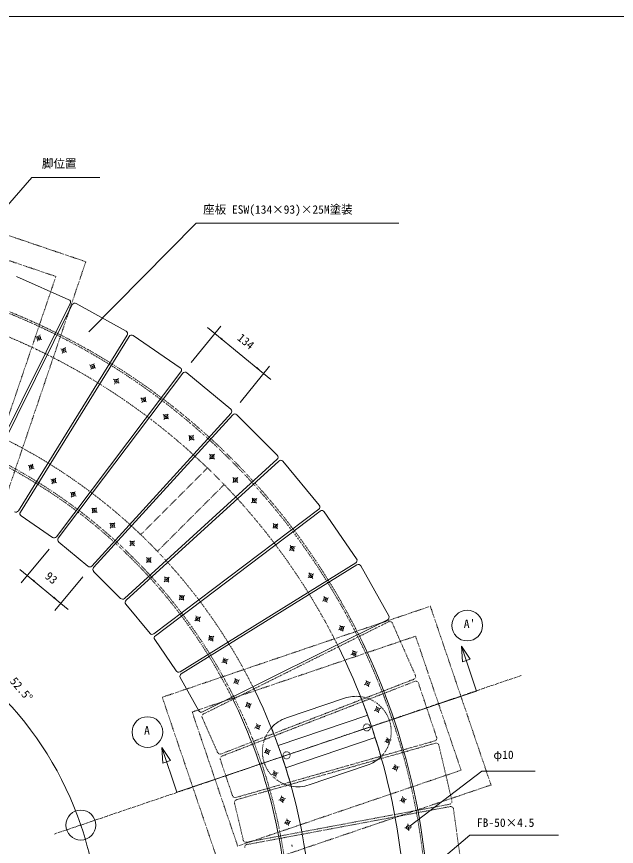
# Model space of a CAD drawing. Units: millimetres, scale not verified. Extents: x -1950 to 1950, y -1375 to 1375.
# Drawn here: x -1032 to 239, y -384 to 1375 of the extents above; entities that cross this region are included whole.
import ezdxf
from ezdxf.enums import TextEntityAlignment as Align

# ---------------------------------------------------------------- set-up
doc = ezdxf.new("R2010")
doc.units = ezdxf.units.MM
doc.header["$LTSCALE"] = 10
doc.linetypes.add('USER5', pattern=[0.208282, 0.069427, -0.138855])
doc.linetypes.add('USER6', pattern=[1.041641, 0.625, -0.208282, 0.069427, -0.138931])
doc.layers.add('0-1_IMPORTED', color=30, linetype='Continuous', lineweight=18)
doc.styles.add('ＭＳ ゴシック', font='')
doc.styles.get('ＭＳ ゴシック').set_extended_font_data('MS Gothic')

msp = doc.modelspace()

# ---------------------------------------------------------------- linework, layer by layer
at = {"layer": '0-1_IMPORTED', "color": 1}
for p, q in [((-1060.66, 963.89), (-999.54, 1033.72)), ((-855.66, 1033.72), (-999.54, 1033.72)), ((-651.07, 937.21), (-879.1, 707.21)), ((-651.07, 937.21), (-221.66, 937.21)), ((-661.64, 642.09), (-598.89, 718.64)), ((-627.04, 715.85), (-611.57, 703.17)), ((-611.57, 703.17), (-508.25, 618.47)), ((-558.32, 557.39), (-495.57, 633.94)), ((-508.25, 618.47), (-492.79, 605.8)), ((-962.76, 246.54), (-1022.16, 175.01)), ((-1024.77, 203.17), (-1009.38, 190.4)), ((-1009.38, 190.4), (-938.2, 131.29)), ((-891.58, 187.44), (-950.98, 115.9)), ((-938.2, 131.29), (-922.82, 118.51)), ((-89.04, 40.37), (-86.75, 7.58)), ((-70.66, 13.12), (-86.75, 7.58)), ((-724.38, -174.2), (-722.08, -206.99)), ((-706, -201.45), (-722.08, -206.99)), ((-252.15, -511.37), (-70.99, -360.14)), ((-70.99, -360.14), (116.34, -360.14))]:
    msp.add_line(p, q, dxfattribs=at)
at = {"layer": '0-1_IMPORTED'}
for p, q in [((-921.18, 775.04), (-1031.86, 823.91)), ((-1113.46, 374.8), (-918.24, 766.87)), ((-988.82, 695.57), (-991.59, 696.78)), ((-987.82, 687.17), (-986.61, 689.93)), ((-983.06, 693.05), (-986.73, 694.66)), ((-985.7, 692.02), (-984.1, 695.69)), ((-983.18, 697.78), (-981.97, 700.55)), ((-978.21, 690.93), (-980.97, 692.14)), ((-935.61, 669.52), (-938.25, 670.98)), ((-930.11, 666.48), (-933.61, 668.41)), ((-932.82, 665.69), (-930.89, 669.2)), ((-929.79, 671.2), (-928.33, 673.84)), ((-935.39, 661.05), (-933.93, 663.69)), ((-925.47, 663.92), (-928.11, 665.37)), ((-874.46, 635.46), (-877.1, 636.91)), ((-868.95, 632.42), (-872.46, 634.35)), ((-871.67, 631.63), (-869.74, 635.13)), ((-868.63, 637.13), (-867.17, 639.77)), ((-679.65, 619.14), (-943.59, 269.62)), ((-874.23, 626.99), (-872.78, 629.63)), ((-864.31, 629.85), (-866.95, 631.31)), ((-577.94, 542.85), (-671.02, 620.15)), ((-826.34, 606.34), (-823.86, 604.63)), ((-824.48, 596.18), (-822.76, 598.66)), ((-821.97, 603.33), (-818.68, 601.06)), ((-821.46, 600.55), (-819.19, 603.84)), ((-817.89, 605.72), (-816.18, 608.2)), ((-816.8, 599.76), (-814.32, 598.04)), ((-768.59, 566.78), (-766.11, 565.07)), ((-764.22, 563.77), (-760.93, 561.5)), ((-763.71, 560.99), (-761.44, 564.28)), ((-760.14, 566.16), (-758.43, 568.64)), ((-766.73, 556.62), (-765.01, 559.1)), ((-759.05, 560.2), (-756.57, 558.48)), ((-872.41, 210.52), (-577.34, 534.19)), ((-573.65, 530.83), (-868.72, 207.15)), ((-720.9, 531.61), (-718.58, 529.68)), ((-716.83, 528.21), (-713.76, 525.64)), ((-716.58, 525.39), (-714.01, 528.46)), ((-712.55, 530.21), (-710.61, 532.53)), ((-479.42, 445.47), (-564.97, 531.03)), ((-719.98, 521.32), (-718.05, 523.64)), ((-712.01, 524.18), (-709.69, 522.24)), ((-667.04, 486.89), (-664.73, 484.96)), ((-666.13, 476.61), (-664.19, 478.92)), ((-662.98, 483.49), (-659.91, 480.92)), ((-662.73, 480.67), (-660.16, 483.74)), ((-658.69, 485.49), (-656.76, 487.81)), ((-658.15, 479.46), (-655.84, 477.52)), ((-620.7, 445.31), (-622.84, 447.43)), ((-616.24, 440.88), (-619.07, 443.7)), ((-619.06, 440.87), (-616.25, 443.71)), ((-614.64, 445.33), (-612.51, 447.47)), ((-1004.61, 422.33), (-1007.25, 423.79)), ((-998.79, 424.01), (-997.33, 426.65)), ((-803.3, 141.73), (-479.62, 436.8)), ((-476.25, 433.1), (-799.93, 138.03)), ((-622.8, 437.11), (-620.67, 439.25)), ((-612.47, 437.14), (-614.61, 439.27)), ((-390.3, 339.42), (-467.59, 432.5)), ((-1004.39, 413.87), (-1002.93, 416.51)), ((-999.11, 419.3), (-1002.61, 421.23)), ((-1001.83, 418.51), (-999.89, 422.01)), ((-994.47, 416.73), (-997.11, 418.19)), ((-959.1, 394.83), (-956.62, 393.12)), ((-957.24, 384.68), (-955.53, 387.16)), ((-954.74, 391.82), (-951.45, 389.55)), ((-954.23, 389.04), (-951.96, 392.33)), ((-950.66, 394.21), (-948.94, 396.7)), ((-949.56, 388.25), (-947.08, 386.54)), ((-571.2, 395.81), (-573.34, 397.94)), ((-573.3, 387.61), (-571.18, 389.75)), ((-566.74, 391.38), (-569.58, 394.2)), ((-569.57, 391.37), (-566.75, 394.21)), ((-565.14, 395.83), (-563.01, 397.97)), ((-562.98, 387.65), (-565.12, 389.77)), ((-917.85, 366.58), (-915.37, 364.86)), ((-915.99, 356.42), (-914.28, 358.9)), ((-913.49, 363.57), (-910.2, 361.29)), ((-912.98, 360.78), (-910.71, 364.08)), ((-909.41, 365.96), (-907.69, 368.44)), ((-908.31, 359.99), (-905.83, 358.28)), ((-530.99, 352.29), (-532.92, 354.6)), ((-524.95, 351.75), (-522.64, 353.69)), ((-864.26, 331.86), (-862.32, 334.17)), ((-533.84, 344.32), (-531.53, 346.25)), ((-529.77, 347.72), (-526.71, 350.29)), ((-526.96, 347.47), (-529.52, 350.54)), ((-523.55, 343.4), (-525.49, 345.72)), ((-1022.2, 316.81), (-1022.2, 316.81)), ((-872.61, 333.26), (-870.3, 331.32)), ((-871.69, 322.97), (-869.76, 325.28)), ((-868.54, 329.86), (-865.47, 327.29)), ((-868.29, 327.04), (-865.72, 330.11)), ((-863.72, 325.82), (-861.41, 323.89)), ((-740.82, 66.85), (-391.3, 330.8)), ((-834.14, 301.31), (-831.83, 299.38)), ((-825.79, 299.92), (-823.86, 302.23)), ((-486.27, 298.44), (-488.21, 300.75)), ((-480.23, 297.9), (-477.92, 299.84)), ((-833.23, 291.03), (-831.29, 293.34)), ((-830.07, 297.91), (-827.01, 295.35)), ((-829.82, 295.1), (-827.26, 298.16)), ((-825.25, 293.88), (-822.94, 291.94)), ((-489.12, 290.47), (-486.81, 292.4)), ((-485.05, 293.87), (-481.99, 296.43)), ((-482.24, 293.62), (-484.8, 296.68)), ((-478.84, 289.55), (-480.77, 291.86)), ((-790.06, 261.8), (-792.2, 263.92)), ((-784, 261.82), (-781.88, 263.96)), ((-942.64, 261.39), (-880.68, 209.94)), ((-792.17, 253.6), (-790.04, 255.74)), ((-785.6, 257.37), (-788.44, 260.19)), ((-788.43, 257.36), (-785.61, 260.2)), ((-781.84, 253.64), (-783.98, 255.76)), ((-450.25, 251.39), (-451.96, 253.88)), ((-449.46, 246.73), (-446.17, 249)), ((-446.68, 246.22), (-448.95, 249.51)), ((-444.29, 250.3), (-441.8, 252.02)), ((-453.82, 243.72), (-451.34, 245.43)), ((-443.67, 241.86), (-445.38, 244.34)), ((-754.71, 226.44), (-756.85, 228.57)), ((-756.81, 218.24), (-754.69, 220.38)), ((-750.25, 222.02), (-753.09, 224.83)), ((-753.08, 222.01), (-750.26, 224.84)), ((-748.65, 226.47), (-746.52, 228.61)), ((-746.48, 218.28), (-748.62, 220.4)), ((-868.53, 198.86), (-811.58, 141.92)), ((-410.69, 193.64), (-412.4, 196.13)), ((-404.73, 192.55), (-402.25, 194.27)), ((-719.42, 177.22), (-717.1, 179.16)), ((-716.57, 185.19), (-718.5, 187.51)), ((-715.35, 180.62), (-712.28, 183.19)), ((-712.53, 180.37), (-715.1, 183.44)), ((-709.13, 176.3), (-711.07, 178.62)), ((-710.53, 184.66), (-708.22, 186.59)), ((-414.26, 185.97), (-411.78, 187.68)), ((-409.9, 188.98), (-406.61, 191.25)), ((-407.12, 188.47), (-409.39, 191.76)), ((-404.11, 184.11), (-405.82, 186.59)), ((-684.62, 146.73), (-686.56, 149.04)), ((-683.41, 142.16), (-680.34, 144.72)), ((-680.59, 141.9), (-683.16, 144.97)), ((-678.59, 146.19), (-676.27, 148.12)), ((-380.59, 146.13), (-379.14, 143.49)), ((-378.81, 138.77), (-375.31, 140.71)), ((-378.03, 141.49), (-376.1, 137.99)), ((-373.31, 141.81), (-370.67, 143.27)), ((-800.5, 129.77), (-749.05, 67.81)), ((-687.47, 138.75), (-685.16, 140.69)), ((-677.19, 137.84), (-679.12, 140.15)), ((-383.46, 136.21), (-380.81, 137.67)), ((-374.99, 135.99), (-373.53, 133.35)), ((-654.03, 94.46), (-651.54, 96.17)), ((-650.45, 102.13), (-652.16, 104.61)), ((-649.66, 97.47), (-646.37, 99.74)), ((-646.88, 96.96), (-649.15, 100.25)), ((-643.87, 92.59), (-645.58, 95.08)), ((-644.49, 101.04), (-642.01, 102.75)), ((-349.39, 75.06), (-346.75, 76.52)), ((-346.53, 84.98), (-345.07, 82.34)), ((-344.75, 77.62), (-341.25, 79.55)), ((-343.97, 80.34), (-342.03, 76.84)), ((-340.93, 74.84), (-339.47, 72.2)), ((-339.25, 80.66), (-336.61, 82.12)), ((-625.77, 53.21), (-623.29, 54.92)), ((-622.19, 60.88), (-623.91, 63.36)), ((-621.41, 56.22), (-618.11, 58.49)), ((-618.62, 55.71), (-620.9, 59)), ((-615.61, 51.35), (-617.32, 53.83)), ((-616.23, 59.79), (-613.75, 61.5)), ((-323.28, 22.62), (-320.52, 23.83)), ((-319.52, 32.24), (-318.31, 29.48)), ((-318.42, 24.75), (-314.76, 26.35)), ((-317.39, 27.38), (-315.79, 23.72)), ((-314.87, 21.62), (-313.66, 18.86)), ((-312.66, 27.27), (-309.9, 28.47)), ((-596.58, 6.06), (-593.94, 7.52)), ((-593.71, 15.98), (-592.26, 13.34)), ((-591.93, 8.62), (-588.43, 10.55)), ((-591.15, 11.34), (-589.22, 7.84)), ((-588.11, 5.84), (-586.65, 3.2)), ((-586.43, 11.66), (-583.79, 13.12)), ((-684.97, -25.74), (-684.97, -25.74)), ((-569.38, -27.7), (-567.93, -30.34)), ((-567.6, -35.06), (-564.1, -33.13)), ((-566.82, -32.34), (-564.89, -35.84)), ((-562.1, -32.02), (-559.46, -30.56)), ((-291.24, -31.8), (-290.03, -34.56)), ((-572.25, -37.62), (-569.61, -36.17)), ((-563.78, -37.85), (-562.32, -40.49)), ((-295.01, -41.41), (-292.24, -40.2)), ((-290.15, -39.29), (-286.48, -37.69)), ((-289.12, -36.65), (-287.51, -40.32)), ((-286.6, -42.41), (-285.39, -45.18)), ((-284.39, -36.77), (-281.63, -35.56)), ((-547.5, -87.31), (-544.74, -86.1)), ((-543.74, -77.7), (-542.53, -80.46)), ((-542.64, -85.19), (-538.98, -83.58)), ((-541.61, -82.55), (-540.01, -86.22)), ((-536.88, -82.67), (-534.12, -81.46)), ((-268.29, -89.68), (-269.26, -86.82)), ((-539.09, -88.31), (-537.89, -91.08)), ((-273.83, -96.08), (-270.97, -95.11)), ((-268.81, -94.38), (-265.02, -93.09)), ((-266.27, -95.63), (-267.55, -91.84)), ((-264.57, -100.65), (-265.54, -97.8)), ((-262.85, -92.36), (-260, -91.39)), ((-527.31, -133.05), (-524.54, -131.84)), ((-523.54, -123.44), (-522.33, -126.2)), ((-522.45, -130.93), (-518.78, -129.32)), ((-521.42, -128.29), (-519.81, -131.96)), ((-518.9, -134.05), (-517.69, -136.82)), ((-516.69, -128.41), (-513.92, -127.2)), ((-491.89, -132.38), (-491.89, -132.38)), ((-246.04, -156.05), (-247.01, -153.19)), ((-244.02, -162), (-245.31, -158.21)), ((-240.61, -158.73), (-237.75, -157.76)), ((-501.7, -178.46), (-502.67, -175.6)), ((-251.58, -162.45), (-248.73, -161.48)), ((-246.56, -160.75), (-242.77, -159.47)), ((-242.32, -167.02), (-243.29, -164.17)), ((-507.23, -184.86), (-504.38, -183.89)), ((-502.21, -183.16), (-498.43, -181.87)), ((-499.68, -184.41), (-500.96, -180.62)), ((-497.97, -189.43), (-498.94, -186.57)), ((-496.26, -181.14), (-493.4, -180.17)), ((-229.45, -212.93), (-230.15, -210)), ((-485.81, -225.86), (-486.78, -223.01)), ((-483.79, -231.82), (-485.07, -228.03)), ((-480.37, -228.55), (-477.51, -227.58)), ((-411.91, -253.44), (-288.81, -211.65)), ((-235.55, -218.8), (-232.62, -218.09)), ((-230.4, -217.56), (-226.51, -216.63)), ((-227.99, -219.04), (-228.92, -215.15)), ((-226.75, -224.2), (-227.46, -221.27)), ((-224.28, -216.1), (-221.35, -215.4)), ((-491.35, -232.27), (-488.49, -231.3)), ((-486.32, -230.56), (-482.54, -229.28)), ((-482.08, -236.84), (-483.05, -233.98)), ((-470.05, -279.79), (-470.75, -276.86)), ((-213.42, -281.07), (-214.12, -278.14)), ((-476.16, -285.66), (-473.22, -284.96)), ((-471, -284.43), (-467.11, -283.5)), ((-468.59, -285.91), (-469.52, -282.02)), ((-467.36, -291.06), (-468.06, -288.13)), ((-464.89, -282.96), (-461.95, -282.26)), ((-219.53, -286.94), (-216.59, -286.23)), ((-214.37, -285.7), (-210.48, -284.77)), ((-211.96, -287.18), (-212.89, -283.29)), ((-210.73, -292.34), (-211.43, -289.41)), ((-208.26, -284.24), (-205.32, -283.54)), ((-464.71, -334.33), (-461.78, -333.63)), ((-459.55, -333.1), (-455.66, -332.17)), ((-458.6, -328.46), (-459.3, -325.53)), ((-457.14, -334.58), (-458.07, -330.69)), ((-453.44, -331.64), (-450.51, -330.93)), ((-455.91, -339.73), (-456.61, -336.8)), ((-208.77, -344.52), (-205.78, -344.09)), ((-203.52, -343.76), (-199.56, -343.2)), ((-202.15, -339.24), (-202.57, -336.25)), ((-201.25, -345.46), (-201.82, -341.5)), ((-200.5, -350.71), (-200.93, -347.72)), ((-197.29, -342.87), (-194.31, -342.45)), ((-447.89, -383.61), (-448.32, -380.63))]:
    msp.add_line(p, q, dxfattribs=at)
at = {"layer": '0-1_IMPORTED', "linetype": 'USER5'}
for p, q in [((-627.21, 418.59), (-768.63, 277.17)), ((-591.85, 383.24), (-733.28, 241.81)), ((-243.57, 92.21), (-635.64, -103.02)), ((-186.54, -21.42), (-235.41, 89.26)), ((-598.27, -187.65), (-189.86, -29.43)), ((-188.05, -34.1), (-596.47, -192.32)), ((-141.75, -152.5), (-180.2, -37.79)), ((-638.46, -110.81), (-605.93, -184.48)), ((-241.9, -116.52), (-241.9, -116.52)), ((-567.06, -280.04), (-145.8, -160.18)), ((-599.99, -199.82), (-574.39, -276.18)), ((-259.74, -193.51), (-259.74, -193.51)), ((-551.46, -370.39), (-569.89, -291.99)), ((-543.59, -379.83), (-113.06, -299.35))]:
    msp.add_line(p, q, dxfattribs=at)
at = {"layer": '0-1_IMPORTED', "color": 1, "linetype": 'USER6'}
msp.add_line((37.64, -21.63), (-951.8, -357.5), dxfattribs=at)
at = {"layer": '0-1_IMPORTED', "color": 3}
for p, q in [((-477.2, -169.88), (-287.71, -105.88)), ((-461.2, -217.25), (-271.71, -153.26))]:
    msp.add_line(p, q, dxfattribs=at)
at = {"layer": '0-1_IMPORTED'}
msp.add_lwpolyline([(-1950, 1375), (1950, 1375), (1950, -1375), (-1950, -1375)], close=True, dxfattribs=at)
at = {"layer": '0-1_IMPORTED', "linetype": 'USER5'}
for points in [[(-1078.07, 287.29), (-1456.84, 415.87), (-1263.98, 984.02), (-885.2, 855.45)], [(-1109.34, 350.71), (-1393.42, 447.14), (-1232.7, 920.6), (-948.62, 824.17)], [(-155, 125.24), (-26.42, -253.53), (-594.58, -446.39), (-723.16, -67.62)], [(-186.27, 61.82), (-89.84, -222.26), (-563.31, -382.97), (-659.74, -98.9)]]:
    msp.add_lwpolyline(points, close=True, dxfattribs=at)
at = {"layer": '0-1_IMPORTED'}
for points in [[(-913.76, 764.65), (-1108.99, 372.57), (-1108.99, 372.57)], [(-799.77, 708.34), (-799.77, 708.34), (-905.47, 767.21)], [(-1028.16, 327.55), (-1028.16, 327.55), (-797.59, 699.94), (-797.59, 699.94)], [(-793.34, 697.31), (-1023.91, 324.92), (-1023.91, 324.92)], [(-685.03, 630.72), (-685.03, 630.72), (-784.85, 699.1)], [(-947.58, 272.64), (-947.58, 272.64), (-683.64, 622.16), (-683.64, 622.16)], [(-1022.2, 316.81), (-955.76, 271.3), (-955.76, 271.3)], [(-388.29, 326.81), (-388.29, 326.81), (-737.81, 62.86)], [(-311.35, 225.6), (-379.72, 325.41), (-379.72, 325.41)], [(-685.52, -13.46), (-685.52, -13.46), (-313.14, 217.11)], [(-310.51, 212.86), (-310.51, 212.86), (-682.89, -17.72), (-682.89, -17.72)], [(-243.23, 104.98), (-302.11, 210.67), (-302.11, 210.67)], [(-637.87, -98.54), (-637.87, -98.54), (-245.8, 96.69)], [(-739.14, 54.68), (-693.63, -11.75), (-693.63, -11.75)], [(-684.97, -25.74), (-645.79, -96.09), (-645.79, -96.09)], [(-337.03, -69.61), (-460.13, -111.4), (-460.13, -111.4)]]:
    msp.add_lwpolyline(points, dxfattribs=at)
at = {"layer": '0-1_IMPORTED', "color": 1}
for points in [[(-692.38, -268.94), (-57.05, -54.37), (-89.04, 40.37), (-70.66, 13.12)], [(-692.38, -268.94), (-724.38, -174.2), (-706, -201.45)], [(-197.66, -340.11), (-45.59, -224.24), (66.85, -224.24)]]:
    msp.add_lwpolyline(points, dxfattribs=at)
at = {"layer": '0-1_IMPORTED', "linetype": 'USER5'}
for points in [[(-565.7, -284.85), (-144.43, -164.99), (-144.43, -164.99)], [(-136.94, -169.39), (-136.94, -169.39), (-109.24, -287.16), (-109.24, -287.16)], [(-113.98, -294.43), (-113.98, -294.43), (-544.51, -374.91)], [(-106.02, -304.42), (-89.3, -424.24), (-89.3, -424.24)]]:
    msp.add_lwpolyline(points, dxfattribs=at)
at = {"layer": '0-1_IMPORTED'}
for centre in [(-984.9, 693.86), (-931.86, 667.45), (-870.7, 633.38), (-820.33, 602.19), (-762.58, 562.63), (-715.3, 526.93), (-661.44, 482.21), (-617.65, 442.29), (-1000.86, 420.26), (-953.09, 390.69), (-568.16, 392.79), (-911.84, 362.43), (-528.24, 349), (-867.01, 328.57), (-828.54, 296.63), (-483.52, 295.15), (-787.02, 258.78), (-447.81, 247.87), (-751.67, 223.42), (-408.25, 190.12), (-713.82, 181.91), (-681.87, 143.44), (-377.06, 139.74), (-648.02, 98.6), (-343, 78.59), (-619.76, 57.35), (-316.59, 25.55), (-590.18, 9.59), (-565.85, -34.09), (-288.32, -38.49), (-540.81, -84.39), (-266.91, -93.74), (-520.62, -130.13), (-244.67, -160.11), (-500.32, -182.51), (-484.43, -229.92), (-228.45, -217.1), (-469.05, -283.96), (-212.42, -285.24), (-457.61, -332.63), (-201.54, -343.48)]:
    msp.add_circle(centre, 4, dxfattribs=at)
at = {"layer": '0-1_IMPORTED', "color": 1}
for centre, radius in [((-76.87, 84.38), 32.56), ((-754.56, -141.41), 32.56), ((-895.74, -338.47), 31.75)]:
    msp.add_circle(centre, radius, dxfattribs=at)
at = {"layer": '0-1_IMPORTED', "linetype": 'USER5'}
for centre in [(-289.57, -131.65), (-459.69, -190.45)]:
    msp.add_circle(centre, 7.5, dxfattribs=at)
for centre, radius, start, end in [((-1581.8, -571.36), 1421, 0.40207, 89.59793), ((-1581.8, -571.36), 1425, 26.57111, 89.59793), ((-1581.8, -571.36), 1375, 26.57477, 89.583), ((-1581.8, -571.36), 1175, 26.59233, 89.51239), ((-1581.8, -571.36), 1125, 26.59792, 89.49072), ((-1581.8, -571.36), 1129, 0.50928, 89.49072), ((-240.9, 86.84), 6, 23.82381, 116.47101), ((-192.03, -23.84), 6, 291.1761, 23.82376), ((-185.89, -39.69), 6, 18.52895, 111.17668), ((-312.92, -140.63), 75, 18.74995, 82.34078), ((-1581.8, -571.36), 1375, 15.94981, 21.5502), ((-632.97, -108.39), 6, 116.47113, 203.82339), ((-312.92, -140.63), 75, 315.15915, 18.75002), ((-436.02, -182.42), 75, 138.15026, 198.75012), ((-1581.8, -571.36), 1175, 15.56219, 21.93783), ((-147.44, -154.41), 6, 285.88202, 18.52956), ((-142.79, -170.76), 6, 13.23545, 105.88202), ((-600.44, -182.06), 6, 203.82368, 291.17635), ((-594.3, -197.91), 6, 111.17573, 198.52859), ((-436.02, -182.42), 75, 198.74997, 259.34973), ((-568.71, -274.27), 6, 198.52919, 285.88237), ((-564.05, -290.62), 6, 105.8822, 193.23445), ((-115.09, -288.53), 6, 280.58784, 13.23456), ((-111.96, -305.24), 6, 7.9408, 100.58815), ((-545.62, -369.01), 6, 193.23456, 280.58802), ((-542.49, -385.72), 6, 100.58832, 187.94201)]:
    msp.add_arc(centre, radius, start, end, dxfattribs=at)
at = {"layer": '0-1_IMPORTED'}
for centre, radius, start, end in [((-923.61, 769.55), 6, 333.52874, 66.17645), ((-908.39, 761.97), 6, 60.88269, 153.52904), ((-802.69, 703.1), 6, 328.2345, 60.8819), ((-788.24, 694.15), 6, 55.58817, 148.23552), ((-688.42, 625.77), 6, 322.94154, 55.58817), ((-674.86, 615.53), 6, 50.29436, 142.94096), ((-581.78, 538.24), 6, 317.64694, 50.29457), ((-569.21, 526.78), 6, 44.99936, 137.64682), ((-483.66, 441.23), 6, 312.35306, 45.00077), ((-472.21, 428.67), 6, 39.70564, 132.35285), ((-394.92, 335.59), 6, 307.05846, 39.70622), ((-1033.26, 330.71), 6, 240.88206, 328.23473), ((-1018.81, 321.76), 6, 148.23558, 235.5879), ((-384.67, 322.02), 6, 34.41183, 127.05846), ((-952.37, 276.25), 6, 235.58872, 322.94088), ((-938.8, 266.01), 6, 142.94088, 230.29412), ((-316.3, 222.21), 6, 301.76472, 34.41159), ((-307.35, 207.75), 6, 29.1181, 121.7655), ((-876.85, 214.56), 6, 230.29367, 317.64713), ((-864.28, 203.11), 6, 137.64646, 225.0004), ((-807.34, 146.16), 6, 225, 312.35311), ((-795.89, 133.6), 6, 132.3528, 219.70502), ((-248.47, 102.06), 6, 296.47045, 29.11781), ((-744.44, 71.64), 6, 219.70633, 307.05866), ((-734.19, 58.08), 6, 127.05852, 214.41193), ((-1581.8, -571.36), 1425, 0.40207, 26.57111), ((-1581.8, -571.36), 1375, 0.41608, 26.57477), ((-688.68, -8.36), 6, 214.4121, 301.76442), ((-679.73, -22.82), 6, 121.76527, 209.11794), ((-1581.8, -571.36), 1175, 0.4872, 26.59233), ((-1581.8, -571.36), 1125, 0.50928, 26.59792), ((-312.92, -140.63), 75, 82.34069, 108.74988), ((-1581.8, -571.36), 1375, 15.94981, 21.5502), ((-640.55, -93.17), 6, 209.11842, 296.47068), ((-436.02, -182.42), 75, 108.75002, 138.15027), ((-1581.8, -571.36), 1175, 15.56219, 21.93783), ((-312.92, -140.63), 75, 288.74995, 315.15928), ((-436.02, -182.42), 75, 259.34946, 288.7499)]:
    msp.add_arc(centre, radius, start, end, dxfattribs=at)
at = {"layer": '0-1_IMPORTED', "color": 1}
for start, end in [(18.75, 71.24997), (0, 18.75)]:
    msp.add_arc((-1581.8, -571.36), 724.51, start, end, dxfattribs=at)
for points in [[(-611.57, 703.17), (-594.92, 691.94), (-597.13, 689.22)], [(-508.25, 618.47), (-524.7, 629.99), (-522.45, 632.67)], [(-1009.38, 190.4), (-992.74, 179.17), (-994.94, 176.45)], [(-938.2, 131.29), (-954.65, 142.81), (-952.4, 145.49)]]:
    msp.add_solid(points, dxfattribs=at)

# ---------------------------------------------------------------- texts
at = {"layer": '0-1_IMPORTED', "color": 7, "style": 'ＭＳ ゴシック'}
for s, p in [('脚位置', (-978.28, 1049.04)), ('座板 ESW(134×93)×25M塗装', (-636.53, 951.84)), ("A'", (-84.14, 73.87)), ('A', (-761.67, -152.16)), ('φ10', (-21.33, -203.92)), ('FB-50×4.5', (-56.38, -347.76))]:
    msp.add_text(s, height=17.91, dxfattribs=at).set_placement(p, align=Align.BOTTOM_LEFT)
for s, rotation, p in [('134', 320.656, (-569.17, 687.09)), ('93', 320.294, (-976.78, 182.1)), ('52.5°', 310.458, (-1051.27, -37.93))]:
    msp.add_text(s, height=17.91, rotation=rotation, dxfattribs=at).set_placement(p, align=Align.BOTTOM_LEFT)

doc.saveas('drawing.dxf')
